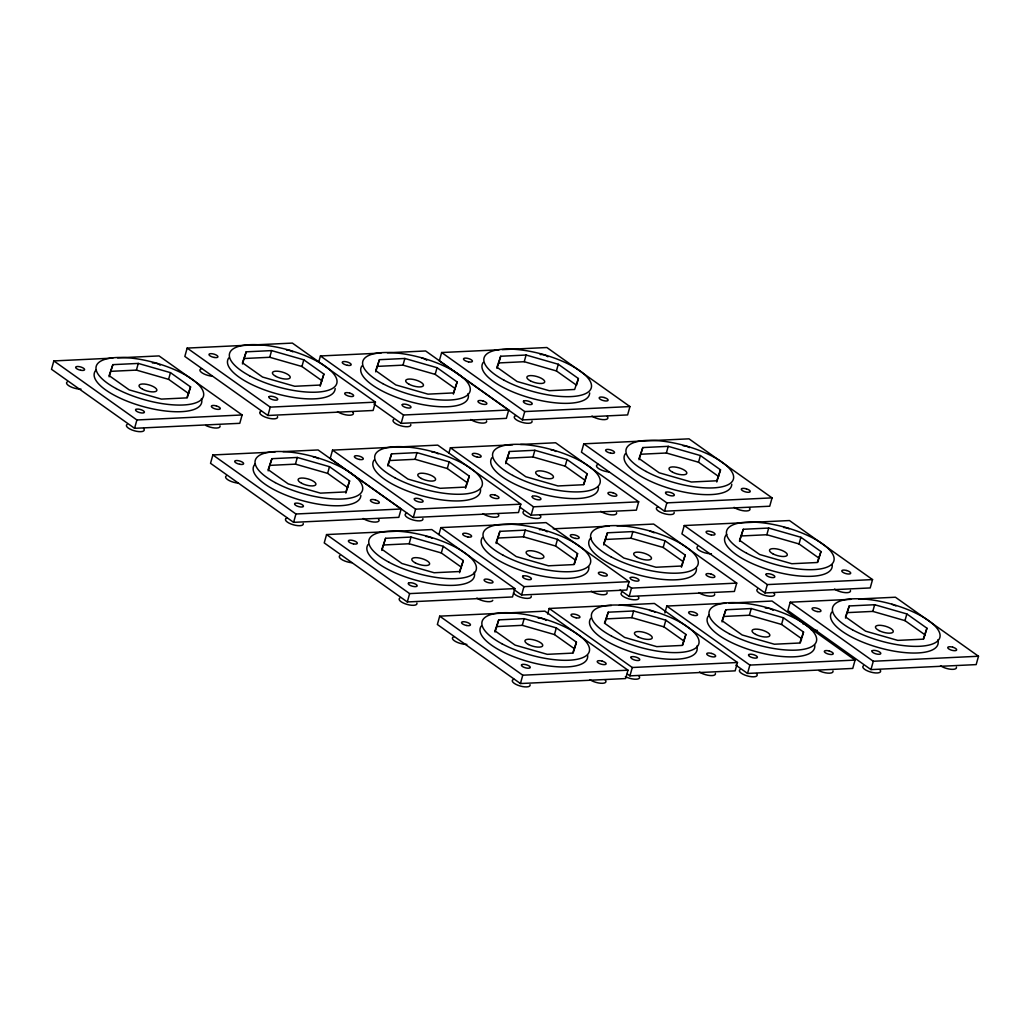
<?xml version="1.0" encoding="UTF-8"?>
<svg xmlns="http://www.w3.org/2000/svg" width="1030" height="1030" viewBox="0 0 1030 1030"><rect width="100%" height="100%" fill="white"/><g stroke="black" fill="none" stroke-linecap="round" stroke-linejoin="round"><path stroke-width="1.5" d="M112.811 358.118L53.83 360.925L51.5 369.268L134.57 428.313L239.784 423.317L242.114 414.961L159.045 355.917L117.6 357.886M109.116 376.8L112.862 364.646L138.278 363.423L170.465 372.654L190.563 386.92L187.293 397.709M110.995 371.328L136.411 370.105L138.278 363.423M134.57 428.313L136.9 419.97L53.83 360.925M188.709 393.602L168.598 379.336L170.465 372.654M187.164 348.089L184.834 356.444L267.916 415.489L373.118 410.481L375.448 402.138L292.378 343.093L187.164 348.089L270.246 407.133L375.448 402.138M275.036 452.003L212.862 454.951L210.532 463.307L293.601 522.352L398.816 517.343L401.146 509L318.077 449.956L283.005 451.629M242.462 363.976L246.196 351.822L271.611 350.599L303.799 359.818L323.909 374.096L320.163 386.25M244.329 358.504L269.744 357.281L271.611 350.599M267.916 415.489L270.246 407.133M268.161 470.839L271.894 458.685L297.31 457.462L329.497 466.693L349.608 480.959L345.861 493.113M322.042 380.778L301.932 366.5L303.799 359.818M318.862 361.53L320.42 355.968L380.997 353.084M270.027 465.367L295.443 464.144L297.31 457.462M293.601 522.352L295.932 513.996L212.862 454.951M332.536 450.123L330.205 458.479L413.275 517.511L518.489 512.515L520.82 504.172L437.75 445.127L332.536 450.123L415.605 509.168L520.82 504.172M347.741 487.641L327.63 473.362L329.497 466.693M326.562 534.57L324.231 542.913L407.301 601.958L512.515 596.949L514.846 588.606L431.776 529.562L326.562 534.57L409.631 593.602L514.846 588.606M375.705 371.856L379.439 359.689L404.854 358.466L437.042 367.697L457.153 381.963L453.406 394.13M377.585 366.371L402.988 365.148L404.854 358.466M389.701 460.526L391.567 453.857L416.983 452.634L449.17 461.852L469.268 476.13L467.414 482.8L447.303 468.534L415.116 459.303L389.701 460.526L387.821 466.011M387.37 352.788L425.622 350.973L508.704 410.004L506.374 418.36L401.159 423.356L403.49 415.013L320.42 355.968M381.86 550.445L385.593 538.291L411.009 537.068L443.196 546.299L463.294 560.565L459.56 572.719M455.286 388.645L435.175 374.379L437.042 367.697M499.048 349.801L441.651 352.53L439.321 360.873L522.403 419.918L627.618 414.923L629.948 406.567L546.866 347.522L502.241 349.646M415.116 459.303L416.983 452.634M413.275 517.511L415.605 509.168M383.727 544.973L409.142 543.75L411.009 537.068M407.301 601.958L409.631 593.602M448.848 453.342L450.406 447.767L512.58 444.818M447.303 468.534L449.17 461.852M438.909 534.583L440.853 527.618L546.055 522.622L629.137 581.667L626.807 590.01L521.592 595.005L513.803 589.469M461.44 567.247L441.329 552.968L443.196 546.299M498.829 362.933L500.683 356.251L526.098 355.028L558.286 364.26L578.397 378.525L576.53 385.207L556.419 370.942L524.231 361.71L498.829 362.933L496.949 368.405M439.694 616.159L437.364 624.502L520.433 683.547L625.648 678.551L627.978 670.195L544.909 611.163L439.694 616.159L522.764 675.204L627.978 670.195M524.231 361.71L526.098 355.028M505.691 463.655L509.438 451.501L534.853 450.277L567.028 459.509L587.139 473.774L583.868 484.564M522.403 419.918L524.734 411.575L441.651 352.53M498.018 538.021L499.885 531.351L525.287 530.128L557.475 539.347L577.585 553.625L575.719 560.294L555.608 546.029L523.42 536.797L498.018 538.021L496.138 543.505M556.419 370.942L558.286 364.26M507.571 458.183L532.986 456.96L534.853 450.277M496.859 626.562L498.726 619.88L524.128 618.657L556.316 627.888L576.427 642.154L574.56 648.836L554.462 634.57L522.274 625.339L496.859 626.562L494.979 632.047M523.42 536.797L525.287 530.128M520.549 444.445L555.621 442.771L638.69 501.816L636.36 510.159L531.145 515.167L533.476 506.812L450.406 447.767M521.592 595.005L523.922 586.662L440.853 527.618M585.272 480.456L565.174 466.178L567.028 459.509M522.274 625.339L524.128 618.657M583.778 443.827L581.448 452.183L664.517 511.215L769.732 506.219L772.062 497.876L688.993 438.832L583.778 443.827L666.848 502.872L772.062 497.876M555.608 546.029L557.475 539.347M520.433 683.547L522.764 675.204M547.638 614.035L549.196 608.473L611.369 605.511M554.462 634.57L556.316 627.888M603.722 544.947L607.468 532.793L632.871 531.57L665.058 540.789L685.169 555.067L683.675 560.41M639.064 459.715L642.81 447.561L668.225 446.338L700.4 455.556L720.511 469.835L716.777 481.989M604.958 622.983L608.228 612.193L633.643 610.97L665.831 620.202L685.928 634.467L682.658 645.256M605.601 539.463L631.017 538.239L632.871 531.57M640.943 454.23L666.358 453.007L668.225 446.338M616.983 525.802L653.651 524.064L736.72 583.109L734.39 591.452L629.176 596.447L631.506 588.104L627.605 585.336M606.361 618.876L631.776 617.652L633.643 610.97M664.517 511.215L666.848 502.872M681.422 567.221L683.302 561.736L663.191 547.471L665.058 540.789M619.339 605.138L654.41 603.464L737.48 662.509L735.15 670.852L629.935 675.86L632.265 667.504L549.196 608.473M718.644 476.504L698.546 462.238L700.4 455.556M684.255 525.545L681.924 533.901L764.994 592.945L870.208 587.937L872.539 579.594L789.469 520.549L684.255 525.545L767.324 584.589L872.539 579.594M664.852 613.005L666.796 606.052L725.777 603.245M684.062 641.149L663.964 626.871L665.831 620.202M739.54 541.432L743.287 529.278L768.702 528.055L800.889 537.274L820.987 551.552L817.717 562.341M722.082 621.927L725.828 609.773L751.243 608.55L783.431 617.781L803.529 632.047L802.048 637.39M741.42 535.961L766.835 534.737L768.702 528.055M723.961 616.455L749.376 615.232L751.243 608.55M764.994 592.945L767.324 584.589M728.97 603.091L772.011 601.044L855.08 660.088L852.75 668.431L747.535 673.44L749.866 665.084L666.796 606.052M819.12 558.234L799.023 543.956L800.889 537.274M800.259 642.836L801.675 638.729L781.564 624.45L783.431 617.781M850.793 599.331L790.216 602.215L787.886 610.571L870.955 669.603L976.17 664.608L978.5 656.252L895.431 597.22L858.763 598.958M845.501 618.103L849.248 605.949L874.663 604.726L906.851 613.944L926.949 628.223L923.678 638.999M847.381 612.618L872.796 611.395L874.663 604.726M870.955 669.603L873.286 661.26L790.216 602.215M925.082 634.892L904.984 620.627L906.851 613.944M112.862 364.646L109.116 375.602L129.214 389.881L161.401 399.099L186.816 397.876L190.563 386.92M246.196 351.822L242.449 362.779L262.547 377.044L294.735 386.276L320.15 385.053L323.909 374.096M271.894 458.685L268.148 469.641L288.245 483.907L320.433 493.138L345.848 491.915L349.608 480.959M379.439 359.689L375.693 370.646L395.803 384.924L427.991 394.142L453.393 392.919L457.153 381.963M391.567 453.857L387.821 464.813L407.919 479.079L440.106 488.31L465.521 487.087L469.268 476.13M385.593 538.291L381.847 549.248L401.945 563.513L434.132 572.744L459.547 571.521L463.294 560.565M500.683 356.251L496.936 367.208L517.047 381.486L549.235 390.705L574.637 389.482L578.397 378.525M465.534 488.284L466.938 484.177M509.438 451.501L505.679 462.457L525.789 476.723L557.977 485.954L583.392 484.731L587.139 473.774M499.885 531.351L496.125 542.308L516.236 556.573L548.423 565.805L573.826 564.582L577.585 553.625M498.726 619.88L494.967 630.836L515.077 645.115L547.265 654.333L572.68 653.11L576.427 642.154M574.315 564.401L575.255 561.672M607.468 532.793L603.709 543.75L623.82 558.015L656.007 567.247L681.409 566.024L685.169 555.067M642.81 447.561L639.051 458.517L659.161 472.783L691.349 482.014L716.764 480.791L720.511 469.835M573.156 652.943L574.096 650.213M608.228 612.193L604.468 623.15L624.579 637.416L656.767 646.647L682.182 645.424L685.928 634.467M743.287 529.278L739.527 540.235L759.638 554.501L791.825 563.732L817.241 562.509L820.987 551.552M725.828 609.773L722.082 620.73L742.179 634.995L774.367 644.226L799.782 643.003L803.529 632.047M849.248 605.949L845.488 616.893L865.599 631.171L897.787 640.39L923.202 639.167L926.949 628.223M127.025 424.489L126.445 425.184A9.231 3.193 15.6 0 0 134.286 430.759A9.231 3.193 15.6 0 0 144.2 430.283L144.174 429.42A9.231 3.193 15.6 0 0 143.531 428.429M259.933 412.18L259.792 412.361A9.231 3.193 15.6 0 0 267.62 417.923A9.231 3.193 15.6 0 0 277.546 417.459L277.508 416.584M285.632 519.043L285.49 519.223A9.231 3.193 15.6 0 0 293.318 524.785A9.231 3.193 15.6 0 0 303.232 524.322L303.206 523.446M393.602 419.545L393.035 420.227A9.231 3.193 15.6 0 0 400.863 425.802A9.231 3.193 15.6 0 0 410.79 425.326L410.751 424.463M399.756 598.134L399.189 598.829A9.231 3.193 15.6 0 0 407.017 604.391A9.231 3.193 15.6 0 0 416.931 603.928L416.905 603.052M523.601 511.344L523.021 512.039A9.231 3.193 15.6 0 0 530.862 517.601A9.231 3.193 15.6 0 0 540.776 517.137L540.75 516.262A9.231 3.193 15.6 0 0 540.106 515.283M621.618 592.636L621.051 593.332A9.231 3.193 15.6 0 0 628.879 598.894A9.231 3.193 15.6 0 0 638.806 598.417L638.767 597.555A9.231 3.193 15.6 0 0 638.137 596.576M757.449 589.121L756.87 589.817A9.231 3.193 15.6 0 0 764.711 595.379A9.231 3.193 15.6 0 0 774.624 594.915L774.599 594.04A9.231 3.193 15.6 0 0 773.955 593.061M739.991 669.616L739.424 670.311A9.231 3.193 15.6 0 0 747.252 675.886A9.231 3.193 15.6 0 0 757.166 675.41L757.14 674.534A9.231 3.193 15.6 0 0 756.496 673.556M863.41 665.792L862.831 666.487A9.231 3.193 15.6 0 0 870.672 672.049A9.231 3.193 15.6 0 0 880.586 671.573L880.56 670.71A9.231 3.193 15.6 0 0 879.916 669.732M136.9 419.97L242.114 414.961M403.49 415.013L508.704 410.004M524.734 411.575L629.948 406.567M295.932 513.996L401.146 509M533.476 506.812L638.69 501.816M553.213 528.828L609.013 526.188M523.922 586.662L629.137 581.667M631.506 588.104L736.72 583.109M632.265 667.504L737.48 662.509M749.866 665.084L855.08 660.088M873.286 661.26L978.5 656.252M810.79 629.472L813.134 630.038A9.231 3.193 15.6 0 0 817.382 630.399M402.988 365.148L435.175 374.379M666.358 453.007L698.546 462.238M269.744 357.281L301.932 366.5M532.986 456.96L565.174 466.178M766.835 534.737L799.023 543.956M136.411 370.105L168.598 379.336M631.017 538.239L663.191 547.471M872.796 611.395L904.984 620.627M295.443 464.144L327.63 473.362M749.376 615.232L781.564 624.45M409.142 543.75L441.329 552.968M631.776 617.652L663.964 626.871M519.468 506.863L531.145 515.167M373.903 403.979L401.159 423.356M735.858 665.135L747.535 673.44M620.086 589.997L629.176 596.447M627.334 674.006L629.935 675.86M674.122 512.322L674.148 513.198A9.231 3.193 15.6 0 1 664.234 513.661A9.231 3.193 15.6 0 1 656.393 508.099L656.973 507.404A9.231 3.193 15.6 0 1 658.106 506.927M531.995 421.025L532.034 421.888A9.231 3.193 15.6 0 1 522.107 422.364A9.231 3.193 15.6 0 1 514.279 416.79L514.846 416.094A9.231 3.193 15.6 0 1 515.991 415.631M531.184 596.113L531.223 596.975A9.231 3.193 15.6 0 1 522.468 597.76A9.231 3.193 15.6 0 1 513.494 592.752M530.025 684.654L530.064 685.517A9.231 3.193 15.6 0 1 520.137 685.993A9.231 3.193 15.6 0 1 512.309 680.431L512.889 679.736A9.231 3.193 15.6 0 1 514.022 679.259M422.879 518.618L422.905 519.481A9.231 3.193 15.6 0 1 412.991 519.957A9.231 3.193 15.6 0 1 405.151 514.395L405.73 513.7A9.231 3.193 15.6 0 1 406.863 513.223M220.008 425.789A9.231 3.193 15.6 0 1 210.12 427.128L207.867 426.369A9.231 3.193 15.6 0 1 205.82 425.454M152.376 362.985A4.622 1.597 15.6 0 1 155.311 363.062M156.483 363.333A4.622 1.597 15.6 0 1 158.633 364.182M159.47 364.684A4.622 1.597 15.6 0 1 160.062 365.199M80.997 389.095A9.231 3.193 15.6 0 1 76.748 388.735L74.418 388.181A9.231 3.193 15.6 0 1 67.156 381.924M201.429 398.546A55.659 19.222 15.6 0 1 143.518 406.657A55.659 19.222 15.6 0 1 96.331 369.719M714.614 593.937A9.231 3.193 15.6 0 1 704.726 595.276L702.46 594.516A9.231 3.193 15.6 0 1 698.752 592.585M649.917 531.197A4.622 1.597 15.6 0 1 654.063 532.819M696.357 568.122A55.659 19.222 15.6 0 1 636.283 574.277A55.659 19.222 15.6 0 1 590.924 537.866M607.031 592.495A9.231 3.193 15.6 0 1 597.143 593.834L594.877 593.074A9.231 3.193 15.6 0 1 591.169 591.143M539.398 529.69A4.622 1.597 15.6 0 1 545.643 530.875M546.479 531.377A4.622 1.597 15.6 0 1 547.085 531.892M588.774 566.68A55.659 19.222 15.6 0 1 530.527 573.35A55.659 19.222 15.6 0 1 482.426 537.506M715.374 673.337A9.231 3.193 15.6 0 1 705.486 674.676L703.22 673.916A9.231 3.193 15.6 0 1 699.512 671.998M649.557 610.442A4.622 1.597 15.6 0 1 652.969 611.266M653.999 611.717A4.622 1.597 15.6 0 1 654.823 612.219M625.352 676.62A9.231 3.193 15.6 0 0 639.566 677.83L639.54 676.955A9.231 3.193 15.6 0 0 638.896 675.976M696.795 646.093A55.659 19.222 15.6 0 1 640.712 654.694A55.659 19.222 15.6 0 1 590.769 618.348M352.711 411.987A9.231 3.193 15.6 0 1 343.466 414.305L341.2 413.545A9.231 3.193 15.6 0 1 337.492 411.614M286.533 350.046A4.622 1.597 15.6 0 1 292.803 351.848M212.334 376.22A9.231 3.193 15.6 0 1 210.081 375.911L207.751 375.358A9.231 3.193 15.6 0 1 201.635 368.624M260.358 411.665A9.231 3.193 15.6 0 1 261.504 411.189M335.162 388.529A55.659 19.222 15.6 0 1 275.023 393.306A55.659 19.222 15.6 0 1 228.737 357.977M486.598 420.845A9.231 3.193 15.6 0 1 476.71 422.184L474.444 421.412A9.231 3.193 15.6 0 1 470.736 419.493M421.901 358.105A4.622 1.597 15.6 0 1 424.193 358.762M425.21 359.225A4.622 1.597 15.6 0 1 426.652 360.243M468.019 393.602A55.659 19.222 15.6 0 1 411.936 402.189A55.659 19.222 15.6 0 1 361.981 365.856M749.325 507.726A9.231 3.193 15.6 0 1 740.068 510.043L737.802 509.284A9.231 3.193 15.6 0 1 734.094 507.352M683.135 445.784A4.622 1.597 15.6 0 1 689.405 447.587M608.936 471.959A9.231 3.193 15.6 0 1 606.696 471.65L604.352 471.096A9.231 3.193 15.6 0 1 598.237 464.363M731.776 484.267A55.659 19.222 15.6 0 1 671.624 489.044A55.659 19.222 15.6 0 1 625.352 453.715M616.584 512.644A9.231 3.193 15.6 0 1 606.696 513.983L604.43 513.223A9.231 3.193 15.6 0 1 600.722 511.305M550.767 449.75A4.622 1.597 15.6 0 1 556.033 451.526M598.327 486.83A55.659 19.222 15.6 0 1 540.081 493.499A55.659 19.222 15.6 0 1 491.98 457.655M498.082 514.022A9.231 3.193 15.6 0 1 488.825 516.339L486.572 515.579A9.231 3.193 15.6 0 1 482.864 513.648M431.892 452.08A4.622 1.597 15.6 0 1 435.188 452.543M436.321 452.917A4.622 1.597 15.6 0 1 438.175 453.882M480.469 489.186A55.659 19.222 15.6 0 1 422.223 495.855A55.659 19.222 15.6 0 1 374.109 460.011M607.198 416.416A9.231 3.193 15.6 0 1 597.954 418.734L595.688 417.974A9.231 3.193 15.6 0 1 591.98 416.056M540.196 354.59A4.622 1.597 15.6 0 1 546.454 355.788M547.291 356.29A4.622 1.597 15.6 0 1 547.896 356.805M589.662 392.958A55.659 19.222 15.6 0 1 529.51 397.747A55.659 19.222 15.6 0 1 483.225 362.418M378.409 518.85A9.231 3.193 15.6 0 1 369.152 521.167L366.899 520.408A9.231 3.193 15.6 0 1 363.191 518.489M313.223 456.934A4.622 1.597 15.6 0 1 318.502 458.711M238.02 483.083A9.231 3.193 15.6 0 1 235.78 482.774L233.45 482.22A9.231 3.193 15.6 0 1 226.188 475.963M286.057 518.528A9.231 3.193 15.6 0 1 287.203 518.051M360.861 495.391A55.659 19.222 15.6 0 1 298.893 499.64A55.659 19.222 15.6 0 1 255.363 463.757M850.432 590.422A9.231 3.193 15.6 0 1 840.544 591.761L838.278 591.001A9.231 3.193 15.6 0 1 834.57 589.083M783.611 527.502A4.622 1.597 15.6 0 1 789.057 528.802M711.421 553.728A9.231 3.193 15.6 0 1 707.172 553.368L704.842 552.814A9.231 3.193 15.6 0 1 697.58 546.544M832.176 564.607A55.659 19.222 15.6 0 1 772.101 570.762A55.659 19.222 15.6 0 1 726.755 534.351M492.778 600.31A9.231 3.193 15.6 0 1 482.851 600.773L480.598 600.014A9.231 3.193 15.6 0 1 476.89 598.095M425.918 536.527A4.622 1.597 15.6 0 1 429.214 536.978M430.347 537.364A4.622 1.597 15.6 0 1 432.201 538.317M351.719 562.689A9.231 3.193 15.6 0 1 349.479 562.38L347.149 561.826A9.231 3.193 15.6 0 1 339.887 555.569M474.173 572.191A55.659 19.222 15.6 0 1 418.077 580.791A55.659 19.222 15.6 0 1 368.135 544.445M956.394 667.092A9.231 3.193 15.6 0 1 946.506 668.431L944.24 667.672A9.231 3.193 15.6 0 1 940.532 665.741M891.697 604.352A4.622 1.597 15.6 0 1 893.989 605.009M895.019 605.473A4.622 1.597 15.6 0 1 895.855 605.975M802.962 623.91A9.231 3.193 15.6 0 1 803.542 623.214M937.815 639.849A55.659 19.222 15.6 0 1 881.732 648.437A55.659 19.222 15.6 0 1 831.789 612.103M832.974 670.916A9.231 3.193 15.6 0 1 823.086 672.255L820.833 671.496A9.231 3.193 15.6 0 1 818.786 670.582M765.342 608.112A4.622 1.597 15.6 0 1 768.277 608.189M769.449 608.46A4.622 1.597 15.6 0 1 773.028 610.327M814.73 645.102A55.659 19.222 15.6 0 1 754.655 651.269A55.659 19.222 15.6 0 1 709.297 614.846M605.241 680.045A9.231 3.193 15.6 0 1 595.984 682.375L593.718 681.615A9.231 3.193 15.6 0 1 590.01 679.684M538.239 618.232A4.622 1.597 15.6 0 1 544.484 619.416M545.321 619.918A4.622 1.597 15.6 0 1 545.926 620.433M466.86 644.342A9.231 3.193 15.6 0 1 462.612 643.982L460.268 643.415A9.231 3.193 15.6 0 1 452.44 637.853M453.007 637.158A9.231 3.193 15.6 0 1 454.153 636.682M587.615 655.222A55.659 19.222 15.6 0 1 529.369 661.891A55.659 19.222 15.6 0 1 481.268 626.047M135.78 409.464L135.535 409.824A4.622 1.597 15.6 0 0 141.548 412.966A4.622 1.597 15.6 0 0 143.131 410.635A4.622 1.597 15.6 0 0 135.78 409.464M269.113 396.627L268.869 396.988A4.622 1.597 15.6 0 0 274.881 400.129A4.622 1.597 15.6 0 0 276.465 397.799A4.622 1.597 15.6 0 0 269.113 396.627M294.812 503.49L294.567 503.85A4.622 1.597 15.6 0 0 300.58 506.992A4.622 1.597 15.6 0 0 302.163 504.661A4.622 1.597 15.6 0 0 294.812 503.49M402.357 404.507L402.112 404.867A4.622 1.597 15.6 0 0 408.125 408.009A4.622 1.597 15.6 0 0 409.708 405.678A4.622 1.597 15.6 0 0 402.357 404.507M414.485 498.662L414.24 499.022A4.622 1.597 15.6 0 0 420.253 502.164A4.622 1.597 15.6 0 0 421.837 499.833A4.622 1.597 15.6 0 0 414.485 498.662M523.601 401.069L523.356 401.43A4.622 1.597 15.6 0 0 529.369 404.571A4.622 1.597 15.6 0 0 530.952 402.241A4.622 1.597 15.6 0 0 523.601 401.069M408.511 583.096L408.266 583.456A4.622 1.597 15.6 0 0 414.279 586.611A4.622 1.597 15.6 0 0 415.863 584.268A4.622 1.597 15.6 0 0 408.511 583.096M532.356 496.306L532.111 496.666A4.622 1.597 15.6 0 0 538.124 499.808A4.622 1.597 15.6 0 0 539.694 497.477A4.622 1.597 15.6 0 0 532.356 496.306M522.802 576.156L522.558 576.517A4.622 1.597 15.6 0 0 528.557 579.658A4.622 1.597 15.6 0 0 530.141 577.328A4.622 1.597 15.6 0 0 522.802 576.156M521.644 664.698L521.399 665.058A4.622 1.597 15.6 0 0 527.412 668.2A4.622 1.597 15.6 0 0 528.982 665.869A4.622 1.597 15.6 0 0 521.644 664.698M665.728 492.366L665.483 492.726A4.622 1.597 15.6 0 0 671.496 495.868A4.622 1.597 15.6 0 0 673.066 493.537A4.622 1.597 15.6 0 0 665.728 492.366M630.386 577.598L630.141 577.959A4.622 1.597 15.6 0 0 636.141 581.1A4.622 1.597 15.6 0 0 637.725 578.77A4.622 1.597 15.6 0 0 630.386 577.598M631.145 656.998L630.901 657.359A4.622 1.597 15.6 0 0 636.913 660.5A4.622 1.597 15.6 0 0 638.497 658.17A4.622 1.597 15.6 0 0 631.145 656.998M766.204 574.083L765.96 574.444A4.622 1.597 15.6 0 0 771.972 577.585A4.622 1.597 15.6 0 0 773.556 575.255A4.622 1.597 15.6 0 0 766.204 574.083M748.746 654.591L748.501 654.951A4.622 1.597 15.6 0 0 754.514 658.093A4.622 1.597 15.6 0 0 756.097 655.75A4.622 1.597 15.6 0 0 748.746 654.591M872.165 650.754L871.921 651.115A4.622 1.597 15.6 0 0 877.933 654.256A4.622 1.597 15.6 0 0 879.517 651.926A4.622 1.597 15.6 0 0 872.165 650.754M468.586 361.865L467.427 361.582A4.622 1.597 15.6 0 1 463.513 358.801A4.622 1.597 15.6 0 1 468.47 358.569L469.603 358.942A4.622 1.597 15.6 0 1 472.384 361.35A4.622 1.597 15.6 0 1 468.586 361.865M604.172 397.516L603.014 397.232A4.622 1.597 15.6 0 0 599.215 397.747A4.622 1.597 15.6 0 0 601.996 400.155L603.129 400.528A4.622 1.597 15.6 0 0 608.099 400.297A4.622 1.597 15.6 0 0 604.172 397.516M347.342 365.302L346.183 365.019A4.622 1.597 15.6 0 1 342.269 362.238A4.622 1.597 15.6 0 1 347.226 362.006L348.359 362.38A4.622 1.597 15.6 0 1 351.14 364.787A4.622 1.597 15.6 0 1 347.342 365.302M482.928 400.953L481.77 400.67A4.622 1.597 15.6 0 0 477.972 401.185A4.622 1.597 15.6 0 0 480.765 403.593L481.885 403.979A4.622 1.597 15.6 0 0 486.855 403.734A4.622 1.597 15.6 0 0 482.928 400.953M214.098 357.423L212.94 357.152A4.622 1.597 15.6 0 1 209.013 354.359A4.622 1.597 15.6 0 1 213.982 354.127L215.103 354.513A4.622 1.597 15.6 0 1 217.897 356.908A4.622 1.597 15.6 0 1 214.098 357.423M610.713 453.161L609.541 452.891A4.622 1.597 15.6 0 1 605.627 450.097A4.622 1.597 15.6 0 1 610.584 449.865L611.717 450.252A4.622 1.597 15.6 0 1 614.498 452.646A4.622 1.597 15.6 0 1 610.713 453.161M349.685 393.074L348.526 392.803A4.622 1.597 15.6 0 0 344.728 393.318A4.622 1.597 15.6 0 0 347.509 395.713L348.642 396.099A4.622 1.597 15.6 0 0 353.599 395.868A4.622 1.597 15.6 0 0 349.685 393.074M746.299 488.812L745.128 488.542A4.622 1.597 15.6 0 0 741.33 489.057A4.622 1.597 15.6 0 0 744.124 491.452L745.257 491.838A4.622 1.597 15.6 0 0 750.213 491.606A4.622 1.597 15.6 0 0 746.299 488.812M477.341 457.101L476.169 456.831A4.622 1.597 15.6 0 1 472.255 454.05A4.622 1.597 15.6 0 1 477.212 453.805L478.345 454.191A4.622 1.597 15.6 0 1 481.126 456.586A4.622 1.597 15.6 0 1 477.341 457.101M612.927 492.765L611.756 492.482A4.622 1.597 15.6 0 0 607.957 492.997A4.622 1.597 15.6 0 0 610.751 495.391L611.884 495.778A4.622 1.597 15.6 0 0 616.841 495.546A4.622 1.597 15.6 0 0 612.927 492.765M80.765 370.259L79.593 369.976A4.622 1.597 15.6 0 1 75.679 367.195A4.622 1.597 15.6 0 1 80.636 366.95L81.769 367.337A4.622 1.597 15.6 0 1 84.563 369.744A4.622 1.597 15.6 0 1 80.765 370.259M216.352 405.91L215.18 405.627A4.622 1.597 15.6 0 0 211.395 406.142A4.622 1.597 15.6 0 0 214.176 408.55L215.309 408.923A4.622 1.597 15.6 0 0 220.266 408.691A4.622 1.597 15.6 0 0 216.352 405.91M711.189 534.879L710.018 534.609A4.622 1.597 15.6 0 1 706.104 531.815A4.622 1.597 15.6 0 1 711.061 531.583L712.193 531.969A4.622 1.597 15.6 0 1 714.975 534.364A4.622 1.597 15.6 0 1 711.189 534.879M846.776 570.53L845.604 570.26A4.622 1.597 15.6 0 0 841.819 570.774A4.622 1.597 15.6 0 0 844.6 573.169L845.733 573.556A4.622 1.597 15.6 0 0 850.69 573.324A4.622 1.597 15.6 0 0 846.776 570.53M359.47 459.457L358.298 459.174A4.622 1.597 15.6 0 1 354.384 456.393A4.622 1.597 15.6 0 1 359.341 456.161L360.474 456.548A4.622 1.597 15.6 0 1 363.268 458.942A4.622 1.597 15.6 0 1 359.47 459.457M495.057 495.108L493.885 494.838A4.622 1.597 15.6 0 0 490.1 495.353A4.622 1.597 15.6 0 0 492.881 497.748L494.014 498.134A4.622 1.597 15.6 0 0 498.971 497.889A4.622 1.597 15.6 0 0 495.057 495.108M575.358 538.394L574.199 538.111A4.622 1.597 15.6 0 1 570.285 535.33A4.622 1.597 15.6 0 1 575.242 535.098L576.375 535.484A4.622 1.597 15.6 0 1 579.156 537.879A4.622 1.597 15.6 0 1 575.358 538.394M710.945 574.045L709.786 573.774A4.622 1.597 15.6 0 0 705.988 574.289A4.622 1.597 15.6 0 0 708.782 576.684L709.902 577.07A4.622 1.597 15.6 0 0 714.872 576.826A4.622 1.597 15.6 0 0 710.945 574.045M239.797 464.285L238.625 464.015A4.622 1.597 15.6 0 1 234.711 461.234A4.622 1.597 15.6 0 1 239.681 460.989L240.801 461.376A4.622 1.597 15.6 0 1 243.595 463.77A4.622 1.597 15.6 0 1 239.797 464.285M375.384 499.949L374.225 499.666A4.622 1.597 15.6 0 0 370.427 500.181A4.622 1.597 15.6 0 0 373.208 502.576L374.341 502.962A4.622 1.597 15.6 0 0 379.298 502.73A4.622 1.597 15.6 0 0 375.384 499.949M817.15 611.55L815.979 611.266A4.622 1.597 15.6 0 1 812.065 608.485A4.622 1.597 15.6 0 1 817.022 608.254L818.155 608.627A4.622 1.597 15.6 0 1 820.936 611.035A4.622 1.597 15.6 0 1 817.15 611.55M952.737 647.201L951.566 646.93A4.622 1.597 15.6 0 0 947.78 647.432A4.622 1.597 15.6 0 0 950.561 649.84L951.694 650.226A4.622 1.597 15.6 0 0 956.651 649.981A4.622 1.597 15.6 0 0 952.737 647.201M467.775 536.952L466.616 536.669A4.622 1.597 15.6 0 1 462.702 533.888A4.622 1.597 15.6 0 1 467.659 533.656L468.792 534.042A4.622 1.597 15.6 0 1 471.573 536.437A4.622 1.597 15.6 0 1 467.775 536.952M603.361 572.603L602.202 572.332A4.622 1.597 15.6 0 0 598.404 572.847A4.622 1.597 15.6 0 0 601.198 575.242L602.318 575.628A4.622 1.597 15.6 0 0 607.288 575.384A4.622 1.597 15.6 0 0 603.361 572.603M693.731 615.386L692.559 615.103A4.622 1.597 15.6 0 1 688.645 612.322A4.622 1.597 15.6 0 1 693.602 612.077L694.735 612.464A4.622 1.597 15.6 0 1 697.529 614.871A4.622 1.597 15.6 0 1 693.731 615.386M829.317 651.037L828.146 650.754A4.622 1.597 15.6 0 0 824.361 651.269A4.622 1.597 15.6 0 0 827.142 653.677L828.275 654.05A4.622 1.597 15.6 0 0 833.231 653.818A4.622 1.597 15.6 0 0 829.317 651.037M353.496 543.892L352.324 543.621A4.622 1.597 15.6 0 1 348.41 540.84A4.622 1.597 15.6 0 1 353.367 540.596L354.5 540.982A4.622 1.597 15.6 0 1 357.294 543.389A4.622 1.597 15.6 0 1 353.496 543.892M489.083 579.555L487.911 579.272A4.622 1.597 15.6 0 0 484.126 579.787A4.622 1.597 15.6 0 0 486.907 582.195L488.04 582.568A4.622 1.597 15.6 0 0 492.997 582.336A4.622 1.597 15.6 0 0 489.083 579.555M576.131 617.794L574.959 617.524A4.622 1.597 15.6 0 1 571.045 614.743A4.622 1.597 15.6 0 1 576.002 614.498L577.135 614.884A4.622 1.597 15.6 0 1 579.916 617.279A4.622 1.597 15.6 0 1 576.131 617.794M711.717 653.458L710.546 653.175A4.622 1.597 15.6 0 0 706.76 653.69A4.622 1.597 15.6 0 0 709.541 656.097L710.674 656.471A4.622 1.597 15.6 0 0 715.631 656.239A4.622 1.597 15.6 0 0 711.717 653.458M466.629 625.493L465.457 625.21A4.622 1.597 15.6 0 1 461.543 622.429A4.622 1.597 15.6 0 1 466.5 622.197L467.633 622.571A4.622 1.597 15.6 0 1 470.414 624.978A4.622 1.597 15.6 0 1 466.629 625.493M602.215 661.144L601.044 660.861A4.622 1.597 15.6 0 0 597.245 661.376A4.622 1.597 15.6 0 0 600.039 663.784L601.172 664.17A4.622 1.597 15.6 0 0 606.129 663.925A4.622 1.597 15.6 0 0 602.215 661.144M142.629 389.289A9.231 3.193 15.6 0 0 156.843 390.486A9.231 3.193 15.6 0 0 144.445 384.048A9.231 3.193 15.6 0 0 142.629 389.289M116.184 388.58A55.659 19.222 15.6 0 0 203.09 397.232A55.659 19.222 15.6 0 0 130.244 357.989A55.659 19.222 15.6 0 0 116.184 388.58M637.235 557.423A9.231 3.193 15.6 0 0 651.449 558.633A9.231 3.193 15.6 0 0 639.038 552.196A9.231 3.193 15.6 0 0 637.235 557.423M610.79 556.715A55.659 19.222 15.6 0 0 697.683 565.367A55.659 19.222 15.6 0 0 624.837 526.124A55.659 19.222 15.6 0 0 610.79 556.715M529.652 555.981A9.231 3.193 15.6 0 0 543.866 557.191A9.231 3.193 15.6 0 0 531.454 550.754A9.231 3.193 15.6 0 0 529.652 555.981M503.207 555.273A55.659 19.222 15.6 0 0 590.1 563.925A55.659 19.222 15.6 0 0 517.253 524.682A55.659 19.222 15.6 0 0 503.207 555.273M637.995 636.823A9.231 3.193 15.6 0 0 652.209 638.034A9.231 3.193 15.6 0 0 639.797 631.596A9.231 3.193 15.6 0 0 637.995 636.823M611.55 636.115A55.659 19.222 15.6 0 0 698.456 644.78A55.659 19.222 15.6 0 0 625.609 605.537A55.659 19.222 15.6 0 0 611.55 636.115M275.976 376.452A9.231 3.193 15.6 0 0 290.19 377.662A9.231 3.193 15.6 0 0 277.778 371.225A9.231 3.193 15.6 0 0 275.976 376.452M249.53 375.744A55.659 19.222 15.6 0 0 336.424 384.396A55.659 19.222 15.6 0 0 263.577 345.153A55.659 19.222 15.6 0 0 249.53 375.744M409.219 384.332A9.231 3.193 15.6 0 0 423.433 385.529A9.231 3.193 15.6 0 0 411.022 379.104A9.231 3.193 15.6 0 0 409.219 384.332M382.774 383.623A55.659 19.222 15.6 0 0 469.667 392.276A55.659 19.222 15.6 0 0 396.82 353.033A55.659 19.222 15.6 0 0 382.774 383.623M672.577 472.191A9.231 3.193 15.6 0 0 686.791 473.401A9.231 3.193 15.6 0 0 674.38 466.963A9.231 3.193 15.6 0 0 672.577 472.191M646.132 471.483A55.659 19.222 15.6 0 0 733.025 480.135A55.659 19.222 15.6 0 0 660.191 440.892A55.659 19.222 15.6 0 0 646.132 471.483M539.205 476.13A9.231 3.193 15.6 0 0 553.419 477.341A9.231 3.193 15.6 0 0 541.008 470.903A9.231 3.193 15.6 0 0 539.205 476.13M512.76 475.422A55.659 19.222 15.6 0 0 599.653 484.074A55.659 19.222 15.6 0 0 526.819 444.831A55.659 19.222 15.6 0 0 512.76 475.422M421.334 478.487A9.231 3.193 15.6 0 0 435.561 479.697A9.231 3.193 15.6 0 0 423.15 473.259A9.231 3.193 15.6 0 0 421.334 478.487M394.889 477.778A55.659 19.222 15.6 0 0 481.795 486.43A55.659 19.222 15.6 0 0 408.949 447.187A55.659 19.222 15.6 0 0 394.889 477.778M530.463 380.894A9.231 3.193 15.6 0 0 544.677 382.091A9.231 3.193 15.6 0 0 532.265 375.654A9.231 3.193 15.6 0 0 530.463 380.894M504.018 380.186A55.659 19.222 15.6 0 0 590.911 388.838A55.659 19.222 15.6 0 0 518.064 349.595A55.659 19.222 15.6 0 0 504.018 380.186M301.661 483.315A9.231 3.193 15.6 0 0 315.888 484.525A9.231 3.193 15.6 0 0 303.477 478.087A9.231 3.193 15.6 0 0 301.661 483.315M275.229 482.606A55.659 19.222 15.6 0 0 362.122 491.259A55.659 19.222 15.6 0 0 289.276 452.016A55.659 19.222 15.6 0 0 275.229 482.606M773.054 553.908A9.231 3.193 15.6 0 0 787.268 555.119A9.231 3.193 15.6 0 0 774.856 548.681A9.231 3.193 15.6 0 0 773.054 553.908M746.608 553.2A55.659 19.222 15.6 0 0 833.515 561.852A55.659 19.222 15.6 0 0 760.668 522.609A55.659 19.222 15.6 0 0 746.608 553.2M415.36 562.921A9.231 3.193 15.6 0 0 429.587 564.131A9.231 3.193 15.6 0 0 417.176 557.694A9.231 3.193 15.6 0 0 415.36 562.921M388.915 562.213A55.659 19.222 15.6 0 0 475.821 570.878A55.659 19.222 15.6 0 0 402.975 531.635A55.659 19.222 15.6 0 0 388.915 562.213M879.015 630.579A9.231 3.193 15.6 0 0 893.229 631.789A9.231 3.193 15.6 0 0 880.817 625.352A9.231 3.193 15.6 0 0 879.015 630.579M852.57 629.871A55.659 19.222 15.6 0 0 939.476 638.523A55.659 19.222 15.6 0 0 866.629 599.28A55.659 19.222 15.6 0 0 852.57 629.871M755.595 634.403A9.231 3.193 15.6 0 0 769.822 635.613A9.231 3.193 15.6 0 0 757.411 629.176A9.231 3.193 15.6 0 0 755.595 634.403M729.15 633.695A55.659 19.222 15.6 0 0 816.056 642.36A55.659 19.222 15.6 0 0 743.209 603.117A55.659 19.222 15.6 0 0 729.15 633.695M528.493 644.523A9.231 3.193 15.6 0 0 542.707 645.733A9.231 3.193 15.6 0 0 530.296 639.295A9.231 3.193 15.6 0 0 528.493 644.523M502.048 643.814A55.659 19.222 15.6 0 0 588.941 652.466A55.659 19.222 15.6 0 0 516.094 613.223A55.659 19.222 15.6 0 0 502.048 643.814"/></g></svg>
